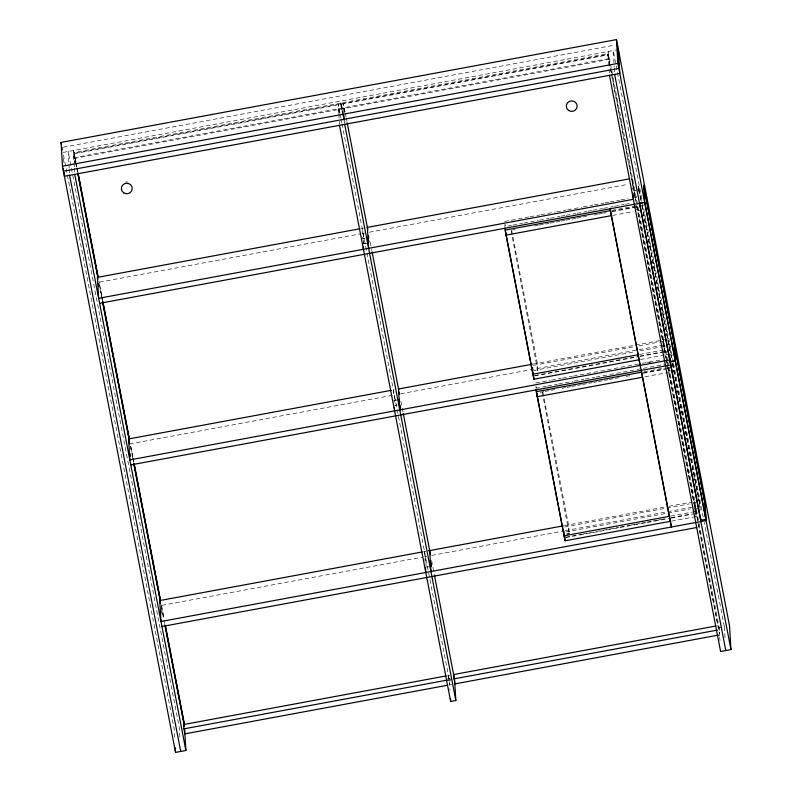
<?xml version="1.0" encoding="UTF-8"?>
<svg xmlns="http://www.w3.org/2000/svg" width="792" height="792" viewBox="0 0 792 792"><rect width="100%" height="100%" fill="white"/><g stroke="black" fill="none" stroke-linecap="round" stroke-linejoin="round"><path stroke-width="0.59" stroke-dasharray="3.96 2.97" d="M63.241 147.213L614.998 45.065M62.994 152.45L617.364 49.827M75.834 162.202L74.121 152.45L340.59 103.109L343.867 120.097M343.362 115.186L341.184 103L607.662 53.668L610.464 68.231M74.191 153.707L340.669 104.376L340.59 103.109M341.263 104.267L607.731 54.935L607.662 53.668M608.484 58.717L73.755 157.717L74.725 162.726L73.498 153.391L608.226 54.391L609.454 63.736M74.468 158.4L609.197 59.41M361.132 228.541L363.558 228.086M99.594 282.15L360.885 233.779M362.102 233.561L364.528 233.105M369.389 232.204L628.244 184.288M362.795 238.6L364.865 238.214M364.894 238.649L362.825 239.026L362.192 228.344M638.897 191.575L638.689 188.08L640.758 187.704M633.541 190.625L637.669 189.862M365.835 243.233L363.766 243.609L363.38 241.609M364.825 243.857L367.933 243.283M504.593 221.453L528.818 216.968M530.026 216.751L539.718 214.959M540.926 214.731L555.459 212.038M556.667 211.82L566.359 210.019M567.567 209.801L582.1 207.108M583.308 206.88L593 205.088M594.208 204.871L603.9 203.069M605.108 202.851L608.741 202.178M609.949 201.95L619.641 200.158M620.849 199.93L628.115 198.584M634.174 197.465L636.59 197.02M511.622 225.354L505.563 226.472L505.177 224.463M512.83 225.126L522.522 223.334M523.73 223.106L538.263 220.423M539.471 220.196L549.163 218.404M550.371 218.176L560.063 216.384M561.271 216.157L564.904 215.483M566.112 215.266L575.804 213.474M577.012 213.246L586.704 211.454M587.912 211.226L591.545 210.553M592.753 210.335L602.445 208.534M603.653 208.316L613.345 206.524M614.552 206.296L624.244 204.504M625.452 204.277L629.086 203.603M611.681 210.375L635.897 205.89M612.008 211.197L639.867 206.039M512.741 230.046L515.156 229.601M534.541 226.007L538.174 225.334M539.382 225.116L544.223 224.215M545.441 223.997L549.074 223.324M550.282 223.096L555.123 222.196M556.331 221.978L559.964 221.305M561.182 221.077L564.815 220.404M566.023 220.186L570.864 219.285M572.081 219.057L575.715 218.384M576.923 218.166L581.764 217.265M582.981 217.048L586.605 216.374M593.871 215.028L597.505 214.355M598.722 214.127L602.356 213.454M603.563 213.236L605.989 212.781M612.038 211.662L639.896 206.504M636.283 209.672L638.352 209.286M612.642 215.394L633.234 211.583M638.075 210.682L640.5 210.236M533.273 364.043L668.478 339.006L668.844 345.163M533.432 365.379L634.115 346.738M638.956 345.837L664.745 341.065M129.551 443.975L394.634 394.901M400.564 393.802L669.448 344.025L669.814 350.183M533.362 370.587L635.085 351.747M639.926 350.856L665.359 346.144M669.487 350.965L669.21 346.312L671.279 345.926M671.388 346.5L669.319 346.886L670.487 352.925M639.471 354.489L666.112 349.559M396.04 399.812L393.97 400.198L394.357 402.197M394 400.623L398.128 399.861M534.59 375.527L638.738 356.242M639.946 356.024L666.587 351.094M534.62 375.992L638.768 356.717M639.976 356.489L666.616 351.559M668.844 351.46L664.706 352.222L663.31 339.966L663.736 347.213M640.441 359.509L664.666 355.024M665.874 354.796L668.299 354.351M394.941 405.207L397.01 404.831M394.96 405.643L397.03 405.257M535.768 383.051L550.301 380.358M551.509 380.14L561.201 378.348M562.409 378.121L572.101 376.329M573.309 376.101L641.124 363.548M642.332 363.32L661.706 359.736M647.193 362.845L650.737 362.192M546.421 386.278L536.738 388.07L536.342 386.06M547.628 386.05L557.321 384.259M558.528 384.031L573.062 381.348M574.279 381.12L583.961 379.328M585.169 379.101L594.861 377.309M596.069 377.081L642.094 368.567M643.302 368.339L665.102 364.3M644.054 371.745L662.221 368.389M643.183 372.794L666.191 368.527M667.399 368.31L671.032 367.637M540.273 392.317L543.906 391.644M545.124 391.416L549.965 390.525M551.173 390.298L554.806 389.624M562.072 388.278L565.706 387.605M566.923 387.387L570.547 386.714M571.765 386.486L576.606 385.585M577.813 385.367L581.447 384.694M582.664 384.466L587.506 383.575M588.713 383.348L592.347 382.675M593.564 382.447L597.198 381.774M598.406 381.556L603.247 380.655M604.454 380.437L608.088 379.764M609.305 379.536L614.147 378.635M615.354 378.418L618.988 377.744M626.254 376.398L629.888 375.725M643.213 373.26L666.221 369.003M668.488 371.072L670.557 370.696M645.025 376.764L671.666 371.834M423.472 551.737L425.898 551.282M564.448 525.631L667.745 506.514M668.963 506.286L692.05 502.009M564.597 526.977L689.505 503.851M693.851 503.049L695.921 502.663M161.934 605.345L423.225 556.974M424.443 556.746L426.868 556.301M431.729 555.4L564.191 530.878M565.409 530.65L693.02 507.028M565.745 531.957L690.476 508.86M694.911 508.811L699.049 508.038M695.317 510.167L697.386 509.791M670.646 516.087L697.287 511.157M565.765 537.124L570.606 536.224M571.814 536.006L581.506 534.204M582.714 533.986L608.147 529.274M609.355 529.056L619.047 527.254M620.255 527.036L629.947 525.244M631.155 525.017L634.788 524.344M635.996 524.116L640.847 523.225M642.055 522.997L645.688 522.324M646.896 522.106L651.747 521.205M652.954 520.978L656.588 520.304M657.796 520.087L661.429 519.413M662.647 519.186L665.062 518.74M671.121 517.621L691.703 513.81M565.795 537.59L669.933 518.314M671.151 518.087L697.792 513.157M671.616 521.106L699.465 515.948M427.165 567.052L430.274 566.478M447.381 675.705L449.816 675.259M719.681 636.026L719.195 627.709L724.363 626.749L704.236 522.433M447.856 678.803L450.292 678.348M447.935 680.061L452.836 679.071M448.351 680.724L450.787 680.279M451.737 684.466L449.668 684.852L448.45 675.507M673.358 362.32L613.226 50.589L614.216 67.241M673.586 363.538L703.306 517.582M641.302 200.643L638.491 186.07L638.837 191.951M642.243 205.494L671.517 357.301M672.695 363.37L699.861 504.247L700.217 510.127M638.689 188.08L641.718 203.782M641.946 204.989L669.21 346.312M670.715 354.133L671.418 357.756M672.576 363.795L699.841 505.118M638.708 189.674L640.817 200.604M641.748 205.455L662.132 311.117M662.369 312.325L666.112 331.759M666.349 332.977L669.686 350.262M672.2 363.33L691.881 465.34M692.119 466.557L692.822 470.2M693.049 471.418L693.752 475.061M693.99 476.269L700.078 507.85M667.715 360.855L608.058 51.549L609.048 68.201M667.953 362.063L668.656 365.706M668.884 366.914L719.195 627.709M719.364 630.551L718.394 625.532L718.582 628.779M610.701 69.439L611.404 73.082M611.642 74.29L636.204 201.673M637.144 206.524L666.399 358.162M666.626 359.37L667.329 363.013M668.27 367.864L718.572 628.68M607.731 54.935L611.711 75.557M611.949 76.765L636.521 204.148M636.748 205.356L666.706 360.637M666.933 361.845L667.636 365.488M667.874 366.696L719.423 633.877M634.006 193.06L635.174 199.129M636.58 206.415L665.864 358.222M666.092 359.429L694.673 507.593M511.672 230.353L537.56 364.607L537.926 370.705M542.837 391.951L568.735 526.205L569.101 532.303M537.768 370.715L511.028 230.393M568.933 532.313L542.193 391.99M345.114 112.068L343.451 103.415L344.619 123.166M345.322 113.117L346.055 116.929M346.252 117.968L346.995 121.78M370.201 242.114L371.844 250.609M400.9 401.287L403.247 413.424M431.61 560.449L434.224 574.042M343.708 107.742L344.48 111.751M341.184 103L343.055 112.711M343.292 113.919L343.995 117.562M344.223 118.77L344.926 122.413M343.599 116.394L344.302 120.037M340.669 104.376L343.708 120.146M339.946 113.028L338.273 104.366L338.818 113.444M340.144 114.078L340.887 117.879M341.085 118.929L341.817 122.74M342.025 123.78L449.41 680.526L449.995 690.386M338.53 108.692L339.313 112.711M74.121 152.45L75.992 162.152M76.22 163.36L76.923 167.003M77.161 168.221L77.864 171.854M98.921 281.031L99.386 283.457M99.624 284.675L101.732 295.594M101.96 296.802L102.663 300.445M130.749 446.015L132.848 456.935M133.086 458.152L133.789 461.785M161.4 604.93L163.974 618.275M76.062 163.409L76.765 167.053M77.002 168.26L77.705 171.904M99.465 284.724L101.574 295.644M101.802 296.852L102.505 300.495M130.591 446.064L132.69 456.984M132.927 458.192L133.63 461.835M161.469 606.197L163.815 618.324M77.547 172.369L73.329 150.539L74.319 167.191M100 288.823L102.346 300.95M130.65 447.718L133.462 462.271M161.301 606.613L163.647 618.74M163.875 619.958L164.578 623.601M63.459 154.885L174.131 728.61L174.765 739.312M724.363 626.749L725.066 638.639M719.76 637.223L719.968 640.787M696.029 516.433L694.475 501.564L695.178 513.374M633.471 189.545L632.135 178.368L632.798 189.456M614.285 68.429L614.493 72.003M609.117 69.389L609.325 72.953M535.956 386.298L536.085 388.456M504.791 224.7L504.92 226.858M425.502 556.548L426.136 567.24M424.532 551.539L425.165 562.221M394.327 394.96L394.753 402.079M393.357 389.941L393.713 395.881M363.162 233.363L363.795 244.045M344.411 108.425L344.668 112.751M339.243 109.385L339.501 113.711M338.867 114.226L339.451 124.126M179.863 737.174L179.299 727.66L68.161 151.5L69.151 168.151M74.389 168.379L74.606 171.953M69.221 169.34L69.429 172.904M63.34 158.4L63.697 164.35M125.393 182.15A5.415 5.257 -3.4 0 1 128.086 182.15"/><path stroke-width="1.19" d="M184.635 729.541L185.882 750.489L175.537 752.4L62.469 166.211L61.053 142.421L616.463 39.6L729.531 625.789L730.947 649.579L720.601 651.489L609.464 75.339M62.469 166.211L617.869 63.39L616.463 39.6M633.016 193.149L633.382 199.307L98.654 298.307L97.416 277.358L359.915 228.769M367.211 227.413L629.709 178.814M640.619 203.029L644.757 202.267L675.279 360.489L670.111 361.449M99.624 303.316L644.688 202.405L643.658 185.11L705.038 503.286L706.058 520.591L161.004 621.492L159.756 600.554L422.255 551.955M639.233 359.726L533.877 379.229L505.108 230.106L610.464 210.603M611.434 215.622L506.078 235.125L505.949 232.957M669.725 359.944L129.829 459.895L128.581 438.956L391.238 390.337M398.376 389.011L532.293 364.221M638.263 354.717L532.907 374.22L532.778 372.052M639.589 203.217L700.821 520.285L705.91 519.295L705.009 504.157L674.487 345.926L675.388 361.063L670.22 362.023L669.903 357.954M130.799 464.914L670.685 364.963L670.547 362.498M670.398 521.324L565.043 540.827L536.283 391.703L641.639 372.2M642.609 377.21L537.243 396.723L537.026 392.951M428.333 550.836L563.231 525.858M567.102 533.907L569.171 533.521M669.438 516.305L564.082 535.818L563.825 531.491M161.964 626.512L696.693 527.522M447.391 685.278L184.892 733.867L183.922 728.858L183.665 724.532L446.173 675.932M453.46 674.586L715.958 625.987M183.922 728.858L447.638 680.031M453.717 678.912L717.433 630.086M454.687 683.922L718.403 635.105M339.52 125.314L450.658 701.464L455.826 700.514L454.578 679.566M643.856 187.13L674.378 345.352L675.279 360.489M675.388 361.063L705.91 519.295M617.869 63.39L730.947 649.579M614.642 74.379L725.779 650.539M610.375 210.009L640.183 365.419M641.292 370.31L671.279 525.749M609.979 208.84L671.349 527.017M536.847 393.723L564.577 537.817M347.193 122.819L367.785 229.561M372.072 251.826L398.663 389.674M399.128 392.099L399.604 394.525M403.247 413.424L430.482 554.638M434.412 575.022L454.113 677.14M454.836 683.892L453.618 674.556M367.973 237.64L368.745 241.649M399.138 399.237L399.524 401.247M430.313 560.835L431.274 565.854M367.993 238.075L368.765 242.085M399.168 399.673L399.554 401.673M430.333 561.271L431.303 566.28M344.688 124.354L455.826 700.514M78.101 173.072L98.218 277.398M102.901 301.653L129.344 438.738M134.254 464.211L160.459 600.079M165.38 625.561L184.566 725.027M77.933 173.121L98.059 277.447M102.742 301.702L129.185 438.788M134.095 464.26L160.301 600.128M165.221 625.601L184.407 725.076M77.774 173.587L97.901 277.903M102.574 302.158L129.482 441.649M133.7 463.488L160.37 601.762M164.815 624.809L184.229 725.482M97.416 277.358L97.802 279.368M128.581 438.956L129.551 443.975M159.756 600.554L160.331 603.563M183.665 724.532L184.051 726.531M74.745 174.329L185.882 750.489M69.577 175.289L180.715 751.44M61.053 142.421L61.439 144.431M700.603 517.918L700.89 521.542M670.279 358.053L670.418 360.31M669.379 354.163L669.517 356.43M618.394 49.629L619.809 73.418L64.4 176.24L64.192 172.676M617.423 44.619L618.839 68.399L63.439 171.23L63.291 168.845M564.785 536.501L565.043 540.827M536.154 389.545L536.283 391.703M533.749 377.071L533.877 379.229M533.412 376.22L505.474 231.393M532.521 367.726L532.65 369.894M504.979 227.947L505.108 230.106M450.509 698.999L450.658 701.464M431.095 562.716L431.234 565.092M429.7 550.579L430.947 571.517M425.492 567.725L425.779 572.477M400.178 405.445L400.386 408.999M398.534 388.981L399.772 409.919M394.396 407.316L394.604 410.88M368.537 235.966L368.686 238.343M367.359 227.383L368.607 248.322M363.29 246.906L363.439 249.282M175.26 747.638L175.537 752.4M161.014 610.503L161.162 612.958M130.135 453.826L130.284 456.291M98.456 283.605L98.604 286.07M62.023 147.441L62.162 149.817M568.696 110.514A5.415 5.257 -3.4 0 0 577.12 106.465A5.415 5.257 -3.4 0 0 569.329 101.425A5.415 5.257 -3.4 0 0 568.696 110.514M123.79 192.882A5.415 5.257 -3.4 0 0 132.205 188.833A5.415 5.257 -3.4 0 0 124.413 183.793A5.415 5.257 -3.4 0 0 123.79 192.882"/></g></svg>
